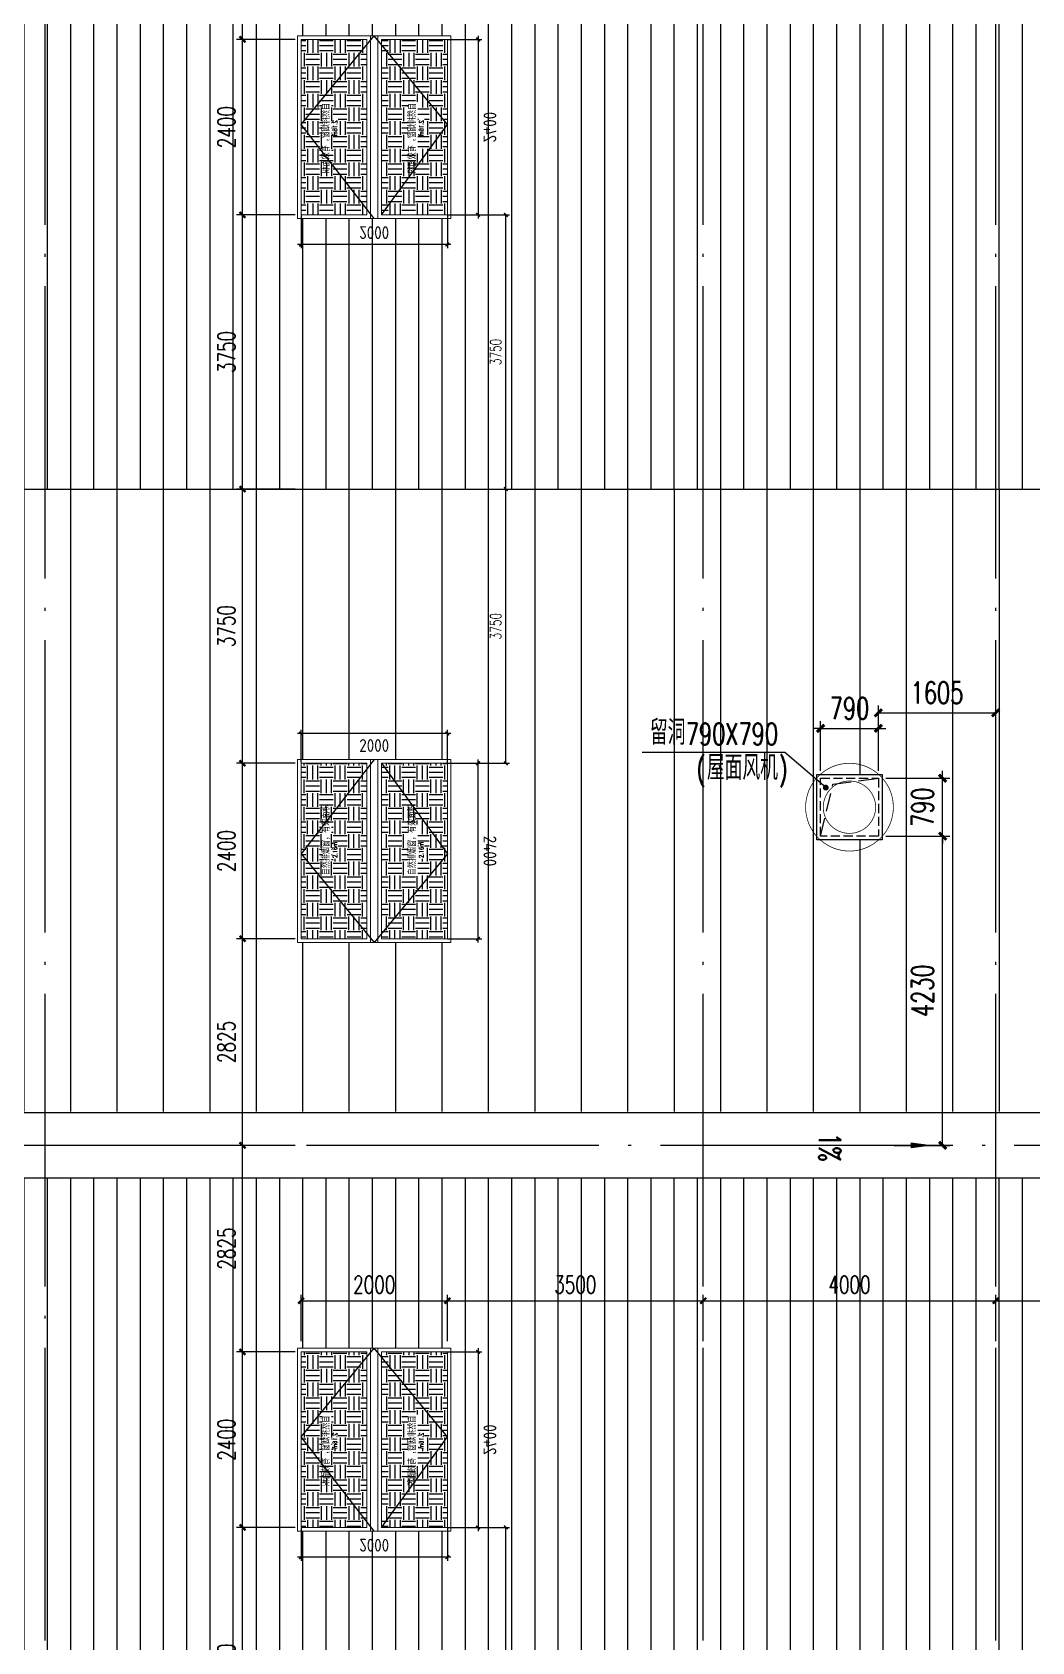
# Model space of a CAD drawing. Extents: x -1313754 to 847533, y 489853 to 941203.
# Drawn here: x 195968 to 209640, y 560081 to 582093 of the extents above; entities that cross this region are included whole.
import ezdxf

# ---------------------------------------------------------------- set-up
doc = ezdxf.new("R2010")
doc.units = 0
doc.header["$LTSCALE"] = 1000
doc.header["$MEASUREMENT"] = 0
for name, pattern in [('DASH', [0.35, 0.25, -0.1]), ('DOTE', [2.42, 2, -0.2, 0.02, -0.2]), ('HIDDEN', [9.525, 6.35, -3.175])]:
    doc.linetypes.add(name, pattern=pattern)
doc.layers.get('Defpoints').update_dxf_attribs({"color": 210})
for name, color, linetype in [('A-AXIS-DOTE', 14, 'DOTE'), ('A-AXIS-DP', 126, 'Continuous'), ('A-AXIS-SYMB', 3, 'Continuous'), ('A-HATCH-2', 251, 'Continuous'), ('A-LIN-V', 9, 'Continuous'), ('A-SFCE', 30, 'Continuous'), ('A-WINDOW', 140, 'Continuous'), ('AS-COLN', 6, 'Continuous'), ('AS-WALL', 40, 'Continuous'), ('AS-结构边线层', 200, 'Continuous'), ('DIM_SYMB', 3, 'Continuous'), ('PUB_TEXT', 7, 'Continuous'), ('SPACE', 7, 'Continuous'), ('SPACE_HATCH', 8, 'Continuous'), ('参考线', 8, 'Continuous'), ('外框', 1, 'HIDDEN'), ('暖通', 7, 'Continuous'), ('虹吸雨水斗', 6, 'Continuous')]:
    doc.layers.add(name, color=color, linetype=linetype)
doc.layers.add('A-加建区域', color=47, linetype='Continuous', plot=False)
doc.layers.add('成型线', color=3, linetype='Continuous', lineweight=18)
doc.styles.add('_TCH_DIM', font='SIMPLEX', dxfattribs={"bigfont": 'GBCBIG'})
doc.styles.add('_TCH_DIM_T3', font='SIMPLEX', dxfattribs={"width": 0.705882, "bigfont": 'GBCBIG'})
doc.styles.add('_TCH_SPACE', font='SIMPLEX', dxfattribs={"height": 5, "bigfont": 'GBCBIG'})
doc.styles.get("Standard").update_dxf_attribs({"font": 'gbenor.shx', "bigfont": 'gbcbig.shx'})
doc.dimstyles.new('_TCH_ARCH&&100', dxfattribs={"dimtxt": 297.5, "dimasz": 100, "dimexe": 100, "dimexo": 100, "dimgap": 126.25, "dimtad": 1, "dimdec": 0, "dimzin": 0, "dimdsep": 46, "dimtxsty": '_TCH_DIM_T3', "dimblk": 'ARCHTICK', "dimcen": 0.09, "dimclrt": 7, "dimazin": 2, "dimtfac": 1, "dimtdec": 0, "dimtix": 1, "dimtmove": 2, "dimatfit": 3, "dimfxl": 0, "dimtolj": 1, "dimtzin": 0, "dimarcsym": 0})
doc.dimstyles.new('_TCH_ARCH&&50', dxfattribs={"dimtxt": 148.75, "dimasz": 50, "dimexe": 50, "dimexo": 50, "dimgap": 63.125, "dimtad": 1, "dimdec": 0, "dimzin": 0, "dimdsep": 46, "dimtxsty": '_TCH_DIM_T3', "dimblk": 'ARCHTICK', "dimcen": 0.09, "dimclrt": 7, "dimazin": 2, "dimtfac": 1, "dimtdec": 0, "dimtix": 1, "dimtmove": 2, "dimatfit": 3, "dimfxl": 0, "dimtolj": 1, "dimtzin": 0, "dimarcsym": 0})
doc.dimstyles.new('_TCH_ARCH&&80', dxfattribs={"dimtxt": 238, "dimasz": 80, "dimexe": 80, "dimexo": 80, "dimgap": 101, "dimtad": 1, "dimdec": 0, "dimzin": 0, "dimdsep": 46, "dimtxsty": '_TCH_DIM_T3', "dimblk": 'ARCHTICK', "dimcen": 0.09, "dimclrt": 7, "dimazin": 2, "dimtfac": 1, "dimtdec": 0, "dimtix": 1, "dimtmove": 2, "dimatfit": 3, "dimfxl": 0, "dimtolj": 1, "dimtzin": 0, "dimarcsym": 0})
pattern_1 = [(90, (-500100, 0), (-317.5, 0), [])]
pattern_2 = [(0, (0, 0), (187.5, 187.5), [187.5, -187.5]), (0, (0, 70.31), (187.5, 187.5), [187.5, -187.5]), (0, (0, 140.62), (187.5, 187.5), [187.5, -187.5]), (90, (23.44, 164.06), (-187.5, 187.5), [187.5, -187.5]), (90, (93.75, 164.06), (-187.5, 187.5), [187.5, -187.5]), (90, (164.06, 164.06), (-187.5, 187.5), [187.5, -187.5])]

# ---------------------------------------------------------------- blocks, each defined once
blk = doc.blocks.new('rrrrrrrrrrrrrrrrrrrrr')
at = {"layer": 'A-HATCH-2'}
h = blk.add_hatch(dxfattribs=at)
h.set_pattern_fill('ANSI31', color=256, scale=200, angle=45)
h.set_pattern_definition(pattern_1)
h.paths.add_polyline_path([(-266220, 575845), (-133684.3, 575845), (-128454.2, 575845), (-128454.2, 584370), (-307291.3, 584370), (-310057.3, 575845), (-299145.1, 575845)])
h = blk.add_hatch(dxfattribs=at)
h.set_pattern_fill('ANSI31', color=256, scale=400, angle=45)
h.set_pattern_definition([(90, (-500100, 0), (-635, 0), [])])
h.paths.add_polyline_path([(-266220, 575845), (-133684.3, 575845), (-128454.2, 575845), (-128454.2, 567320), (-313254.2, 567335.8), (-312823.4, 567320), (-310057.3, 575845), (-278850, 575845)])
h = blk.add_hatch(dxfattribs=at)
h.set_pattern_fill('ANSI31', color=256, scale=200, angle=45)
h.set_pattern_definition(pattern_1)
h.paths.add_polyline_path([(-313254.2, 565520), (-313554.2, 565520), (-313554.2, 557895), (-299145.1, 557895), (-266220, 557895), (-133684.3, 557895), (-128454.2, 557895), (-128454.2, 566420), (-313254.2, 566420)])
at = {"layer": 'A-LIN-V'}
for points in [[(-307291.3, 584370), (-312823.4, 567320), (-128454.2, 567320)], [(-128454.2, 566420), (-313254.2, 566420)]]:
    blk.add_lwpolyline(points, dxfattribs=at)
at = {"layer": 'A-SFCE'}
blk.add_lwpolyline([(-310793.3, 575845), (-128454.2, 575845)], dxfattribs=at)
blk = doc.blocks.new('_ArchTick')
at = {"color": 0, "linetype": 'ByBlock', "const_width": 0.4}
blk.add_lwpolyline([(-0.5, -0.5), (0.5, 0.5)], dxfattribs=at)
blk = doc.blocks.new('44')
at = {"layer": 'A-AXIS-DP', "color": 1}
for p, q in [((280302, 745270), (280302, 747370)), ((277446, 744900), (279946, 744900))]:
    blk.add_line(p, q, dxfattribs=at)
for p, xscale, yscale, zscale, rotation in [((280302, 747320), -50.00000000000003, 50.00000000000003, 50.00000000000001, 270), ((280302, 745320), -50.00000000000001, 50.00000000000001, 50.00000000000001, 90), ((279896, 744900), -50, 50, 50, 180)]:
    blk.add_blockref('_ArchTick', p, dxfattribs=dict(at, xscale=xscale, yscale=yscale, zscale=zscale, rotation=rotation))
at = {"layer": 'A-AXIS-DP', "color": 1, "xscale": -50, "yscale": 50, "zscale": 50}
blk.add_blockref('_ArchTick', (277496, 744900), dxfattribs=at)
at = {"layer": 'A-AXIS-DP', "color": 1, "insert": (278696, 744737), "char_height": 175, "attachment_point": 5, "rotation": 180}
blk.add_mtext('\\A1;2400', dxfattribs=at)
blk.add_wipeout([(277446, 745270), (279946, 745270), (279946, 747370), (277446, 747370)]).dxf.layer = '参考线'
at = {"layer": 'SPACE_HATCH'}
h = blk.add_hatch(dxfattribs=at)
h.set_pattern_fill('土壤', color=1, scale=50, style=0)
h.set_pattern_definition(pattern_2)
h.paths.add_polyline_path([(277496, 746420), (279896, 746420), (279896, 747320), (277496, 747320)])
h.paths.add_polyline_path([(278352, 746904), (279057, 746904), (279057, 747034), (278352, 747034)])
h.paths.add_polyline_path([(278591, 746811), (278817, 746811), (278817, 746895), (278591, 746895)])
h = blk.add_hatch(dxfattribs=at)
h.set_pattern_fill('土壤', color=1, scale=50, style=0)
h.set_pattern_definition(pattern_2)
h.paths.add_polyline_path([(277496, 746220), (279896, 746220), (279896, 745320), (277496, 745320)])
h.paths.add_polyline_path([(278352, 745724), (279057, 745724), (279057, 745854), (278352, 745854)])
h.paths.add_polyline_path([(278591, 745631), (278817, 745631), (278817, 745715), (278591, 745715)])
at = {"layer": 'A-AXIS-DP', "color": 1}
for p, q in [((279906, 747320), (280352, 747320)), ((277496, 745320), (277496, 744850)), ((279896, 745320), (279896, 744850)), ((279906, 745320), (280352, 745320))]:
    blk.add_line(p, q, dxfattribs=at)
at = {"layer": '外框'}
for points in [[(279946, 746320), (278658, 747320), (277446, 746320)], [(279896, 746220), (278658, 745320), (277446, 746320)]]:
    blk.add_lwpolyline(points, dxfattribs=at)
at = {"layer": '成型线'}
for p, q in [((279946, 745270), (279946, 747370)), ((277446, 746370), (279946, 746370)), ((277446, 746270), (279946, 746270)), ((277496, 746420), (279896, 746420)), ((277496, 746220), (279896, 746220))]:
    blk.add_line(p, q, dxfattribs=at)
for points in [[(279946, 745270), (277446, 745270), (277446, 747370), (279946, 747370)], [(277496, 746420), (277496, 747320), (279896, 747320), (279896, 746420)], [(279896, 746220), (279896, 745320), (277496, 745320), (277496, 746220)]]:
    blk.add_lwpolyline(points, dxfattribs=at)
at = {"layer": 'A-AXIS-DP', "color": 1, "insert": (280139, 746320), "char_height": 175, "attachment_point": 5, "rotation": 270}
blk.add_mtext('\\A1;2000', dxfattribs=at)
at = {"layer": 'SPACE', "color": 1, "style": '_TCH_SPACE'}
for p in [(278365, 746930), (278365, 745750)]:
    blk.add_text('自然排烟窗，有效面积', height=96.5, dxfattribs=at).set_placement(p)
at = {"layer": 'SPACE', "color": 1, "style": '_TCH_SPACE', "width": 0.705882}
for s, height, p in [('2.16m', 59.5, (278600, 746828)), ('2', 29.8, (278792, 746863)), ('2.16m', 59.5, (278600, 745648)), ('2', 29.8, (278792, 745683))]:
    blk.add_text(s, height=height, dxfattribs=at).set_placement(p)
blk = doc.blocks.new('*D2538')
at = {"layer": 'A-WINDOW', "color": 0, "lineweight": -2}
for p, q in [((367696, 714320), (368446, 714320)), ((368396, 710570), (368396, 714320)), ((367696, 710570), (368446, 710570))]:
    blk.add_line(p, q, dxfattribs=at)
at = {"layer": 'Defpoints', "color": 0}
for p in [(367646, 714320), (368396, 714320), (367646, 710570)]:
    blk.add_point(p, dxfattribs=at)
at = {"layer": 'A-WINDOW', "color": 0, "lineweight": -2, "xscale": 50, "yscale": 50, "zscale": 50}
for p, rotation in [((368396, 714320), 90), ((368396, 710570), 270)]:
    blk.add_blockref('_ArchTick', p, dxfattribs=dict(at, rotation=rotation))
at = {"layer": 'A-WINDOW', "color": 7, "insert": (368258, 712445), "char_height": 148.8, "attachment_point": 5, "rotation": 90, "style": '_TCH_DIM_T3'}
blk.add_mtext('\\A1;3750', dxfattribs=at)
blk = doc.blocks.new('*D2539')
at = {"layer": 'A-WINDOW', "color": 0, "lineweight": -2}
for p, q in [((367696, 718070), (368446, 718070)), ((368396, 714320), (368396, 718070)), ((367696, 714320), (368446, 714320))]:
    blk.add_line(p, q, dxfattribs=at)
at = {"layer": 'Defpoints', "color": 0}
for p in [(367646, 718070), (368396, 718070), (367646, 714320)]:
    blk.add_point(p, dxfattribs=at)
at = {"layer": 'A-WINDOW', "color": 0, "lineweight": -2, "xscale": 50, "yscale": 50, "zscale": 50}
for p, rotation in [((368396, 718070), 90), ((368396, 714320), 270)]:
    blk.add_blockref('_ArchTick', p, dxfattribs=dict(at, rotation=rotation))
at = {"layer": 'A-WINDOW', "color": 7, "insert": (368258, 716195), "char_height": 148.8, "attachment_point": 5, "rotation": 90, "style": '_TCH_DIM_T3'}
blk.add_mtext('\\A1;3750', dxfattribs=at)
blk = doc.blocks.new('*D1962')
at = {"layer": 'A-AXIS-DP', "color": 0, "lineweight": -2}
for p, q in [((199646, 564191), (199646, 564825)), ((199646, 564745), (201646, 564745)), ((201646, 564191), (201646, 564825))]:
    blk.add_line(p, q, dxfattribs=at)
at = {"layer": 'Defpoints', "color": 0}
for p in [(201646, 564745), (199646, 564111), (201646, 564111)]:
    blk.add_point(p, dxfattribs=at)
at = {"layer": 'A-AXIS-DP', "color": 0, "lineweight": -2, "xscale": 80, "yscale": 80, "zscale": 80, "rotation": 180}
blk.add_blockref('_ArchTick', (199646, 564745), dxfattribs=at)
at = {"layer": 'A-AXIS-DP', "color": 0, "lineweight": -2, "xscale": 80, "yscale": 80, "zscale": 80}
blk.add_blockref('_ArchTick', (201646, 564745), dxfattribs=at)
at = {"layer": 'A-AXIS-DP', "color": 7, "insert": (200646, 564965), "char_height": 238, "attachment_point": 5, "style": '_TCH_DIM_T3'}
blk.add_mtext('\\A1;2000', dxfattribs=at)
blk = doc.blocks.new('*D1963')
at = {"layer": 'A-AXIS-DP', "color": 0, "lineweight": -2}
for p, q in [((201646, 564191), (201646, 564825)), ((201646, 564745), (205146, 564745)), ((205146, 564191), (205146, 564825))]:
    blk.add_line(p, q, dxfattribs=at)
at = {"layer": 'Defpoints', "color": 0}
for p in [(205146, 564745), (201646, 564111), (205146, 564111)]:
    blk.add_point(p, dxfattribs=at)
at = {"layer": 'A-AXIS-DP', "color": 0, "lineweight": -2, "xscale": 80, "yscale": 80, "zscale": 80, "rotation": 180}
blk.add_blockref('_ArchTick', (201646, 564745), dxfattribs=at)
at = {"layer": 'A-AXIS-DP', "color": 0, "lineweight": -2, "xscale": 80, "yscale": 80, "zscale": 80}
blk.add_blockref('_ArchTick', (205146, 564745), dxfattribs=at)
at = {"layer": 'A-AXIS-DP', "color": 7, "insert": (203396, 564965), "char_height": 238, "attachment_point": 5, "style": '_TCH_DIM_T3'}
blk.add_mtext('\\A1;3500', dxfattribs=at)
blk = doc.blocks.new('*D1964')
at = {"layer": 'A-AXIS-DP', "color": 0, "lineweight": -2}
for p, q in [((205146, 564191), (205146, 564825)), ((205146, 564745), (209146, 564745)), ((209146, 564191), (209146, 564825))]:
    blk.add_line(p, q, dxfattribs=at)
at = {"layer": 'Defpoints', "color": 0}
for p in [(209146, 564745), (205146, 564111), (209146, 564111)]:
    blk.add_point(p, dxfattribs=at)
at = {"layer": 'A-AXIS-DP', "color": 0, "lineweight": -2, "xscale": 80, "yscale": 80, "zscale": 80, "rotation": 180}
blk.add_blockref('_ArchTick', (205146, 564745), dxfattribs=at)
at = {"layer": 'A-AXIS-DP', "color": 0, "lineweight": -2, "xscale": 80, "yscale": 80, "zscale": 80}
blk.add_blockref('_ArchTick', (209146, 564745), dxfattribs=at)
at = {"layer": 'A-AXIS-DP', "color": 7, "insert": (207146, 564965), "char_height": 238, "attachment_point": 5, "style": '_TCH_DIM_T3'}
blk.add_mtext('\\A1;4000', dxfattribs=at)
blk = doc.blocks.new('*D1965')
at = {"layer": 'A-AXIS-DP', "color": 0, "lineweight": -2}
for p, q in [((209146, 564191), (209146, 564825)), ((209146, 564745), (212646, 564745)), ((212646, 564191), (212646, 564825))]:
    blk.add_line(p, q, dxfattribs=at)
at = {"layer": 'Defpoints', "color": 0}
for p in [(212646, 564745), (209146, 564111), (212646, 564111)]:
    blk.add_point(p, dxfattribs=at)
at = {"layer": 'A-AXIS-DP', "color": 0, "lineweight": -2, "xscale": 80, "yscale": 80, "zscale": 80, "rotation": 180}
blk.add_blockref('_ArchTick', (209146, 564745), dxfattribs=at)
at = {"layer": 'A-AXIS-DP', "color": 0, "lineweight": -2, "xscale": 80, "yscale": 80, "zscale": 80}
blk.add_blockref('_ArchTick', (212646, 564745), dxfattribs=at)
at = {"layer": 'A-AXIS-DP', "color": 7, "insert": (210896, 564965), "char_height": 238, "attachment_point": 5, "style": '_TCH_DIM_T3'}
blk.add_mtext('\\A1;3500', dxfattribs=at)
blk = doc.blocks.new('*D2122')
at = {"layer": 'A-AXIS-DP', "color": 0, "lineweight": -2}
for p, q in [((199566, 561645), (198764, 561645)), ((198844, 557895), (198844, 561645)), ((199566, 557895), (198764, 557895))]:
    blk.add_line(p, q, dxfattribs=at)
at = {"layer": 'Defpoints', "color": 0}
for p in [(198844, 561645), (199646, 561645), (199646, 557895)]:
    blk.add_point(p, dxfattribs=at)
at = {"layer": 'A-AXIS-DP', "color": 0, "lineweight": -2, "xscale": 80, "yscale": 80, "zscale": 80}
for p, rotation in [((198844, 561645), 90), ((198844, 557895), 270)]:
    blk.add_blockref('_ArchTick', p, dxfattribs=dict(at, rotation=rotation))
at = {"layer": 'A-AXIS-DP', "color": 7, "insert": (198624, 559770), "char_height": 238, "attachment_point": 5, "rotation": 90, "style": '_TCH_DIM_T3'}
blk.add_mtext('\\A1;3750', dxfattribs=at)
blk = doc.blocks.new('*D2123')
at = {"layer": 'A-AXIS-DP', "color": 0, "lineweight": -2}
for p, q in [((199566, 564045), (198764, 564045)), ((198844, 561645), (198844, 564045)), ((199566, 561645), (198764, 561645))]:
    blk.add_line(p, q, dxfattribs=at)
at = {"layer": 'Defpoints', "color": 0}
for p in [(198844, 564045), (199646, 564045), (199646, 561645)]:
    blk.add_point(p, dxfattribs=at)
at = {"layer": 'A-AXIS-DP', "color": 0, "lineweight": -2, "xscale": 80, "yscale": 80, "zscale": 80}
for p, rotation in [((198844, 564045), 90), ((198844, 561645), 270)]:
    blk.add_blockref('_ArchTick', p, dxfattribs=dict(at, rotation=rotation))
at = {"layer": 'A-AXIS-DP', "color": 7, "insert": (198624, 562845), "char_height": 238, "attachment_point": 5, "rotation": 90, "style": '_TCH_DIM_T3'}
blk.add_mtext('\\A1;2400', dxfattribs=at)
blk = doc.blocks.new('*D2124')
at = {"layer": 'A-AXIS-DP', "color": 0, "lineweight": -2}
for p, q in [((199566, 566870), (198764, 566870)), ((198844, 564045), (198844, 566870)), ((199566, 564045), (198764, 564045))]:
    blk.add_line(p, q, dxfattribs=at)
at = {"layer": 'Defpoints', "color": 0}
for p in [(198844, 566870), (199646, 566870), (199646, 564045)]:
    blk.add_point(p, dxfattribs=at)
at = {"layer": 'A-AXIS-DP', "color": 0, "lineweight": -2, "xscale": 80, "yscale": 80, "zscale": 80}
for p, rotation in [((198844, 566870), 90), ((198844, 564045), 270)]:
    blk.add_blockref('_ArchTick', p, dxfattribs=dict(at, rotation=rotation))
at = {"layer": 'A-AXIS-DP', "color": 7, "insert": (198624, 565458), "char_height": 238, "attachment_point": 5, "rotation": 90, "style": '_TCH_DIM_T3'}
blk.add_mtext('\\A1;2825', dxfattribs=at)
blk = doc.blocks.new('*D2125')
at = {"layer": 'A-AXIS-DP', "color": 0, "lineweight": -2}
for p, q in [((199566, 569695), (198764, 569695)), ((198844, 566870), (198844, 569695)), ((199566, 566870), (198764, 566870))]:
    blk.add_line(p, q, dxfattribs=at)
at = {"layer": 'Defpoints', "color": 0}
for p in [(198844, 569695), (199646, 569695), (199646, 566870)]:
    blk.add_point(p, dxfattribs=at)
at = {"layer": 'A-AXIS-DP', "color": 0, "lineweight": -2, "xscale": 80, "yscale": 80, "zscale": 80}
for p, rotation in [((198844, 569695), 90), ((198844, 566870), 270)]:
    blk.add_blockref('_ArchTick', p, dxfattribs=dict(at, rotation=rotation))
at = {"layer": 'A-AXIS-DP', "color": 7, "insert": (198624, 568283), "char_height": 238, "attachment_point": 5, "rotation": 90, "style": '_TCH_DIM_T3'}
blk.add_mtext('\\A1;2825', dxfattribs=at)
blk = doc.blocks.new('*D2126')
at = {"layer": 'A-AXIS-DP', "color": 0, "lineweight": -2}
for p, q in [((199566, 572095), (198764, 572095)), ((198844, 569695), (198844, 572095)), ((199566, 569695), (198764, 569695))]:
    blk.add_line(p, q, dxfattribs=at)
at = {"layer": 'Defpoints', "color": 0}
for p in [(198844, 572095), (199646, 572095), (199646, 569695)]:
    blk.add_point(p, dxfattribs=at)
at = {"layer": 'A-AXIS-DP', "color": 0, "lineweight": -2, "xscale": 80, "yscale": 80, "zscale": 80}
for p, rotation in [((198844, 572095), 90), ((198844, 569695), 270)]:
    blk.add_blockref('_ArchTick', p, dxfattribs=dict(at, rotation=rotation))
at = {"layer": 'A-AXIS-DP', "color": 7, "insert": (198624, 570895), "char_height": 238, "attachment_point": 5, "rotation": 90, "style": '_TCH_DIM_T3'}
blk.add_mtext('\\A1;2400', dxfattribs=at)
blk = doc.blocks.new('*D2127')
at = {"layer": 'A-AXIS-DP', "color": 0, "lineweight": -2}
for p, q in [((199566, 575845), (198764, 575845)), ((198844, 572095), (198844, 575845)), ((199566, 572095), (198764, 572095))]:
    blk.add_line(p, q, dxfattribs=at)
at = {"layer": 'Defpoints', "color": 0}
for p in [(198844, 575845), (199646, 575845), (199646, 572095)]:
    blk.add_point(p, dxfattribs=at)
at = {"layer": 'A-AXIS-DP', "color": 0, "lineweight": -2, "xscale": 80, "yscale": 80, "zscale": 80}
for p, rotation in [((198844, 575845), 90), ((198844, 572095), 270)]:
    blk.add_blockref('_ArchTick', p, dxfattribs=dict(at, rotation=rotation))
at = {"layer": 'A-AXIS-DP', "color": 7, "insert": (198624, 573970), "char_height": 238, "attachment_point": 5, "rotation": 90, "style": '_TCH_DIM_T3'}
blk.add_mtext('\\A1;3750', dxfattribs=at)
blk = doc.blocks.new('*D2128')
at = {"layer": 'A-AXIS-DP', "color": 0, "lineweight": -2}
for p, q in [((199566, 579595), (198764, 579595)), ((198844, 575845), (198844, 579595)), ((199566, 575845), (198764, 575845))]:
    blk.add_line(p, q, dxfattribs=at)
at = {"layer": 'Defpoints', "color": 0}
for p in [(198844, 579595), (199646, 579595), (199646, 575845)]:
    blk.add_point(p, dxfattribs=at)
at = {"layer": 'A-AXIS-DP', "color": 0, "lineweight": -2, "xscale": 80, "yscale": 80, "zscale": 80}
for p, rotation in [((198844, 579595), 90), ((198844, 575845), 270)]:
    blk.add_blockref('_ArchTick', p, dxfattribs=dict(at, rotation=rotation))
at = {"layer": 'A-AXIS-DP', "color": 7, "insert": (198624, 577720), "char_height": 238, "attachment_point": 5, "rotation": 90, "style": '_TCH_DIM_T3'}
blk.add_mtext('\\A1;3750', dxfattribs=at)
blk = doc.blocks.new('*D2129')
at = {"layer": 'A-AXIS-DP', "color": 0, "lineweight": -2}
for p, q in [((199566, 581995), (198764, 581995)), ((198844, 579595), (198844, 581995)), ((199566, 579595), (198764, 579595))]:
    blk.add_line(p, q, dxfattribs=at)
at = {"layer": 'Defpoints', "color": 0}
for p in [(198844, 581995), (199646, 581995), (199646, 579595)]:
    blk.add_point(p, dxfattribs=at)
at = {"layer": 'A-AXIS-DP', "color": 0, "lineweight": -2, "xscale": 80, "yscale": 80, "zscale": 80}
for p, rotation in [((198844, 581995), 90), ((198844, 579595), 270)]:
    blk.add_blockref('_ArchTick', p, dxfattribs=dict(at, rotation=rotation))
at = {"layer": 'A-AXIS-DP', "color": 7, "insert": (198624, 580795), "char_height": 238, "attachment_point": 5, "rotation": 90, "style": '_TCH_DIM_T3'}
blk.add_mtext('\\A1;2400', dxfattribs=at)
blk = doc.blocks.new('*D2130')
at = {"layer": 'A-AXIS-DP', "color": 0, "lineweight": -2}
for p, q in [((199566, 584820), (198764, 584820)), ((198844, 581995), (198844, 584820)), ((199566, 581995), (198764, 581995))]:
    blk.add_line(p, q, dxfattribs=at)
at = {"layer": 'Defpoints', "color": 0}
for p in [(198844, 584820), (199646, 584820), (199646, 581995)]:
    blk.add_point(p, dxfattribs=at)
at = {"layer": 'A-AXIS-DP', "color": 0, "lineweight": -2, "xscale": 80, "yscale": 80, "zscale": 80}
for p, rotation in [((198844, 584820), 90), ((198844, 581995), 270)]:
    blk.add_blockref('_ArchTick', p, dxfattribs=dict(at, rotation=rotation))
at = {"layer": 'A-AXIS-DP', "color": 7, "insert": (198624, 583408), "char_height": 238, "attachment_point": 5, "rotation": 90, "style": '_TCH_DIM_T3'}
blk.add_mtext('\\A1;2825', dxfattribs=at)
blk = doc.blocks.new('dote')
at = {"layer": 'A-AXIS-DOTE', "ltscale": 2}
for p, q in [((-83117.8, -264080), (-83117.8, -178596)), ((-74117.8, -264080), (-74117.8, -178596)), ((-70117.8, -264080), (-70117.8, -178600)), ((98696.4, -237950), (-97273.6, -237950))]:
    blk.add_line(p, q, dxfattribs=at)
blk = doc.blocks.new('*D138')
at = {"layer": 'A-AXIS-DP', "color": 0, "lineweight": -2}
for p, q in [((-1274, 395), (-1274, 495)), ((-495, 395), (-1374, 395)), ((-1274, 395), (-1274, -395)), ((-495, -395), (-1374, -395)), ((-1274, -395), (-1274, -495))]:
    blk.add_line(p, q, dxfattribs=at)
at = {"layer": 'Defpoints', "color": 0}
for p in [(-395, 395), (-1274, -395), (-395, -395)]:
    blk.add_point(p, dxfattribs=at)
at = {"layer": 'A-AXIS-DP', "color": 0, "lineweight": -2, "xscale": 100, "yscale": 100, "zscale": 100}
for p, rotation in [((-1274, 395), 270), ((-1274, -395), 90)]:
    blk.add_blockref('_ArchTick', p, dxfattribs=dict(at, rotation=rotation))
at = {"layer": 'A-AXIS-DP', "color": 7, "insert": (-999, 0), "char_height": 297.5, "attachment_point": 5, "rotation": 270, "style": '_TCH_DIM_T3'}
blk.add_mtext('\\A1;790', dxfattribs=at)
blk = doc.blocks.new('*D139')
at = {"layer": 'A-AXIS-DP', "color": 0, "lineweight": -2}
for p, q in [((-395, -495), (-395, -1178)), ((395, -495), (395, -1178)), ((-395, -1078), (-495, -1078)), ((395, -1078), (-395, -1078)), ((395, -1078), (495, -1078))]:
    blk.add_line(p, q, dxfattribs=at)
at = {"layer": 'Defpoints', "color": 0}
for p in [(-395, -395), (395, -395), (-395, -1078)]:
    blk.add_point(p, dxfattribs=at)
at = {"layer": 'A-AXIS-DP', "color": 0, "lineweight": -2, "xscale": 100, "yscale": 100, "zscale": 100}
blk.add_blockref('_ArchTick', (-395, -1078), dxfattribs=at)
at = {"layer": 'A-AXIS-DP', "color": 0, "lineweight": -2, "xscale": 100, "yscale": 100, "zscale": 100, "rotation": 180}
blk.add_blockref('_ArchTick', (395, -1078), dxfattribs=at)
at = {"layer": 'A-AXIS-DP', "color": 7, "insert": (0, -1353), "char_height": 297.5, "attachment_point": 5, "rotation": 180, "style": '_TCH_DIM_T3'}
blk.add_mtext('\\A1;790', dxfattribs=at)
blk = doc.blocks.new('*D2399')
at = {"layer": 'A-AXIS-DP', "color": 0, "lineweight": -2}
for p, q in [((207755, 571100), (208520, 571100)), ((208420, 566870), (208420, 571100)), ((207755, 566870), (208520, 566870))]:
    blk.add_line(p, q, dxfattribs=at)
at = {"layer": 'Defpoints', "color": 0}
for p in [(207655, 571100), (208420, 571100), (207655, 566870)]:
    blk.add_point(p, dxfattribs=at)
at = {"layer": 'A-AXIS-DP', "color": 0, "lineweight": -2, "xscale": 100, "yscale": 100, "zscale": 100}
for p, rotation in [((208420, 571100), 90), ((208420, 566870), 270)]:
    blk.add_blockref('_ArchTick', p, dxfattribs=dict(at, rotation=rotation))
at = {"layer": 'A-AXIS-DP', "color": 7, "insert": (208145, 568985), "char_height": 297.5, "attachment_point": 5, "rotation": 90, "style": '_TCH_DIM_T3'}
blk.add_mtext('\\A1;4230', dxfattribs=at)
blk = doc.blocks.new('*D2527')
at = {"layer": 'A-AXIS-DP', "color": 0, "lineweight": -2}
for p, q in [((207541, 571990), (207541, 572885)), ((207541, 572785), (209146, 572785)), ((209146, 571990), (209146, 572885))]:
    blk.add_line(p, q, dxfattribs=at)
at = {"layer": 'Defpoints', "color": 0}
for p in [(209146, 572785), (207541, 571890), (209146, 571890)]:
    blk.add_point(p, dxfattribs=at)
at = {"layer": 'A-AXIS-DP', "color": 0, "lineweight": -2, "xscale": 100, "yscale": 100, "zscale": 100, "rotation": 180}
blk.add_blockref('_ArchTick', (207541, 572785), dxfattribs=at)
at = {"layer": 'A-AXIS-DP', "color": 0, "lineweight": -2, "xscale": 100, "yscale": 100, "zscale": 100}
blk.add_blockref('_ArchTick', (209146, 572785), dxfattribs=at)
at = {"layer": 'A-AXIS-DP', "color": 7, "insert": (208343, 573060), "char_height": 297.5, "attachment_point": 5, "style": '_TCH_DIM_T3'}
blk.add_mtext('\\A1;1605', dxfattribs=at)
blk = doc.blocks.new('w4234233')
at = {"layer": 'A-AXIS-SYMB'}
for points in [[(355546, 826830, 0, 0, 0), (355546, 825680, 0, 80, 0), (355546, 825980, 0, 0, 0)], [(355546, 818810, 0, 0, 0), (355546, 819960, 0, 80, 0), (355546, 819660, 0, 0, 0)]]:
    blk.add_lwpolyline(points, format="xyseb", dxfattribs=at)
at = {"layer": 'PUB_TEXT', "style": '_TCH_DIM', "width": 0.705882}
for p in [(355376, 826935), (355376, 818407)]:
    blk.add_text('1%%%', height=297.5, dxfattribs=at).set_placement(p)
blk = doc.blocks.new('21321423')
at = {"layer": 'A-加建区域', "rotation": 270}
blk.add_blockref('w4234233', (-611679, 922416), dxfattribs=at)
blk = doc.blocks.new('frtt')
at = {"layer": 'A-LIN-V', "xscale": -1, "rotation": 90}
blk.add_blockref('44', (1112915.9, 997965.8), dxfattribs=at)
at = {"layer": 'A-LIN-V', "rotation": 90}
blk.add_blockref('44', (1112915.9, 430674.2), dxfattribs=at)
at = {"layer": 'A-WINDOW', "color": 1}
for p1, p2, picture, middle in [((367645.9, 714320), (367645.9, 718070), '*D2539', (368258.4, 716195)), ((367645.9, 710570), (367645.9, 714320), '*D2538', (368258.4, 712445))]:
    dim = blk.add_aligned_dim(p1=p1, p2=p2, distance=-750, dimstyle='_TCH_ARCH&&50', dxfattribs=at)
    dim.commit()
    dim.dimension.update_dxf_attribs({"geometry": picture, "text_midpoint": middle})
blk = doc.blocks.new('242343243')
at = {"layer": 'A-WINDOW'}
for p in [(-165950, -138475), (-165950, -156425)]:
    blk.add_blockref('frtt', p, dxfattribs=at)
at = {"layer": 'A-AXIS-DP'}
for p1, p2, picture, middle in [((205145.8, 564110.7), (209145.8, 564110.7), '*D1964', (207145.8, 564965.3)), ((209145.8, 564110.7), (212645.9, 564110.7), '*D1965', (210895.9, 564965.3))]:
    dim = blk.add_aligned_dim(p1=p1, p2=p2, distance=634.6, dimstyle='_TCH_ARCH&&80', dxfattribs=at)
    dim.commit()
    dim.dimension.update_dxf_attribs({"geometry": picture, "text_midpoint": middle})
for p1, p2, distance, picture, middle in [((199645.9, 581995), (199645.9, 584820), 801.7, '*D2130', (198624.2, 583407.5)), ((199645.9, 579595), (199645.9, 581995), 801.7, '*D2129', (198624.2, 580795)), ((199645.9, 575845), (199645.9, 579595), 801.7, '*D2128', (198624.2, 577720)), ((199645.9, 572095), (199645.9, 575845), 801.7, '*D2127', (198624.2, 573970)), ((199645.9, 569695), (199645.9, 572095), 801.7, '*D2126', (198624.2, 570895)), ((199645.9, 566870), (199645.9, 569695), 801.7, '*D2125', (198624.2, 568282.5)), ((199645.9, 564045), (199645.9, 566870), 801.7, '*D2124', (198624.2, 565457.5)), ((199645.9, 564110.7), (201645.9, 564110.7), 634.6, '*D1962', (200645.9, 564965.3)), ((201645.9, 564110.7), (205145.8, 564110.7), 634.6, '*D1963', (203395.9, 564965.3)), ((199645.9, 561645), (199645.9, 564045), 801.7, '*D2123', (198624.2, 562845)), ((199645.9, 557895), (199645.9, 561645), 801.7, '*D2122', (198624.2, 559770))]:
    dim = blk.add_aligned_dim(p1=p1, p2=p2, distance=distance, dimstyle='_TCH_ARCH&&80', dxfattribs=at)
    dim.commit()
    dim.dimension.update_dxf_attribs({"geometry": picture, "text_midpoint": middle})
blk = doc.blocks.new('fengji')
at = {"layer": 'DIM_SYMB'}
blk.add_line((884.2, -747.9), (2834.2, -747.9), dxfattribs=at)
at = {"layer": 'DIM_SYMB', "color": 7, "style": '_TCH_DIM', "width": 0.705882}
for s, p in [(')', (967.7, -372.9)), ('(', (2090.7, -372.9)), ('790X790', (2237.7, -852.9))]:
    blk.add_text(s, height=297.5, rotation=180, dxfattribs=at).set_placement(p)
at = {"layer": 'DIM_SYMB', "color": 7, "style": '_TCH_DIM'}
for s, p in [('屋面风机', (1950.7, -372.9)), ('留洞', (2729.2, -852.9))]:
    blk.add_text(s, height=337.59, rotation=180, dxfattribs=at).set_placement(p)
blk.add_wipeout([(-445, 445), (445, 445), (445, -445), (-445, -445)]).dxf.layer = '参考线'
at = {"layer": 'A-HATCH-2', "const_width": 10}
for points in [[(0, -600.2, -1), (0, 600.2, -1)], [(0, -600.2, 1), (0, 600.2, 1)]]:
    blk.add_lwpolyline(points, format="xyb", dxfattribs=at)
at = {"layer": 'A-HATCH-2', "linetype": 'DASH', "const_width": 10}
for points in [[(0, -358.3, -1), (0, 358.3, -1)], [(0, -358.3, 1), (0, 358.3, 1)]]:
    blk.add_lwpolyline(points, format="xyb", dxfattribs=at)
at = {"layer": 'AS-COLN', "ltscale": 0.5}
blk.add_lwpolyline([(-445, 445), (445, 445), (445, -445), (-445, -445)], close=True, dxfattribs=at)
at = {"layer": 'AS-COLN', "linetype": 'DASH', "ltscale": 0.5}
blk.add_lwpolyline([(-395, 395), (395, 395), (395, -395), (-395, -395)], close=True, dxfattribs=at)
at = {"layer": 'AS-结构边线层', "linetype": 'DASH'}
blk.add_lwpolyline([(395, 395), (225.4, -315), (-395, -395)], dxfattribs=at)
at = {"layer": 'DIM_SYMB'}
blk.add_line((324.2, -267.9), (884.2, -747.9), dxfattribs=at)
at = {"layer": 'DIM_SYMB', "const_width": 40}
blk.add_lwpolyline([(310.3, -253.5, -1), (338.1, -282.3, -1)], format="xyb", close=True, dxfattribs=at)
at = {"layer": 'A-AXIS-DP'}
for p1, distance, picture, middle in [((-395, 395), -879.2, '*D138', (-999.2, 0)), ((395, -395), 682.9, '*D139', (0, -1352.9))]:
    dim = blk.add_aligned_dim(p1=p1, p2=(-395, -395), distance=distance, dimstyle='_TCH_ARCH&&100', dxfattribs=at)
    dim.commit()
    dim.dimension.update_dxf_attribs({"geometry": picture, "text_midpoint": middle})
blk = doc.blocks.new('2312321321')
at = {"layer": '暖通', "rotation": 180}
blk.add_blockref('fengji', (207145.8, 571495), dxfattribs=at)
at = {"layer": 'A-AXIS-DP'}
for p1, p2, distance, picture, middle in [((207540.8, 571890), (209145.8, 571890), 895, '*D2527', (208343.3, 573060)), ((207654.7, 566870), (207654.7, 571100), -765.3, '*D2399', (208145, 568985))]:
    dim = blk.add_aligned_dim(p1=p1, p2=p2, distance=distance, dimstyle='_TCH_ARCH&&100', dxfattribs=at)
    dim.commit()
    dim.dimension.update_dxf_attribs({"geometry": picture, "text_midpoint": middle})

msp = doc.modelspace()

# ---------------------------------------------------------------- block references
msp.add_blockref('rrrrrrrrrrrrrrrrrrrrr', (500100, 0))

# ---------------------------------------------------------------- next in the draw order: block references
at = {"layer": 'A-WINDOW'}
msp.add_blockref('242343243', (0, 0), dxfattribs=at)

# ---------------------------------------------------------------- next in the draw order: block references
at = {"layer": 'AS-WALL'}
msp.add_blockref('dote', (279263.6, 804820), dxfattribs=at)

# ---------------------------------------------------------------- next in the draw order: block references
at = {"layer": '暖通', "color": 7}
msp.add_blockref('2312321321', (0, 0), dxfattribs=at)

# ---------------------------------------------------------------- next in the draw order: block references
at = {"layer": '虹吸雨水斗', "linetype": 'Continuous'}
msp.add_blockref('21321423', (0, 0), dxfattribs=at)

doc.saveas('drawing.dxf')
